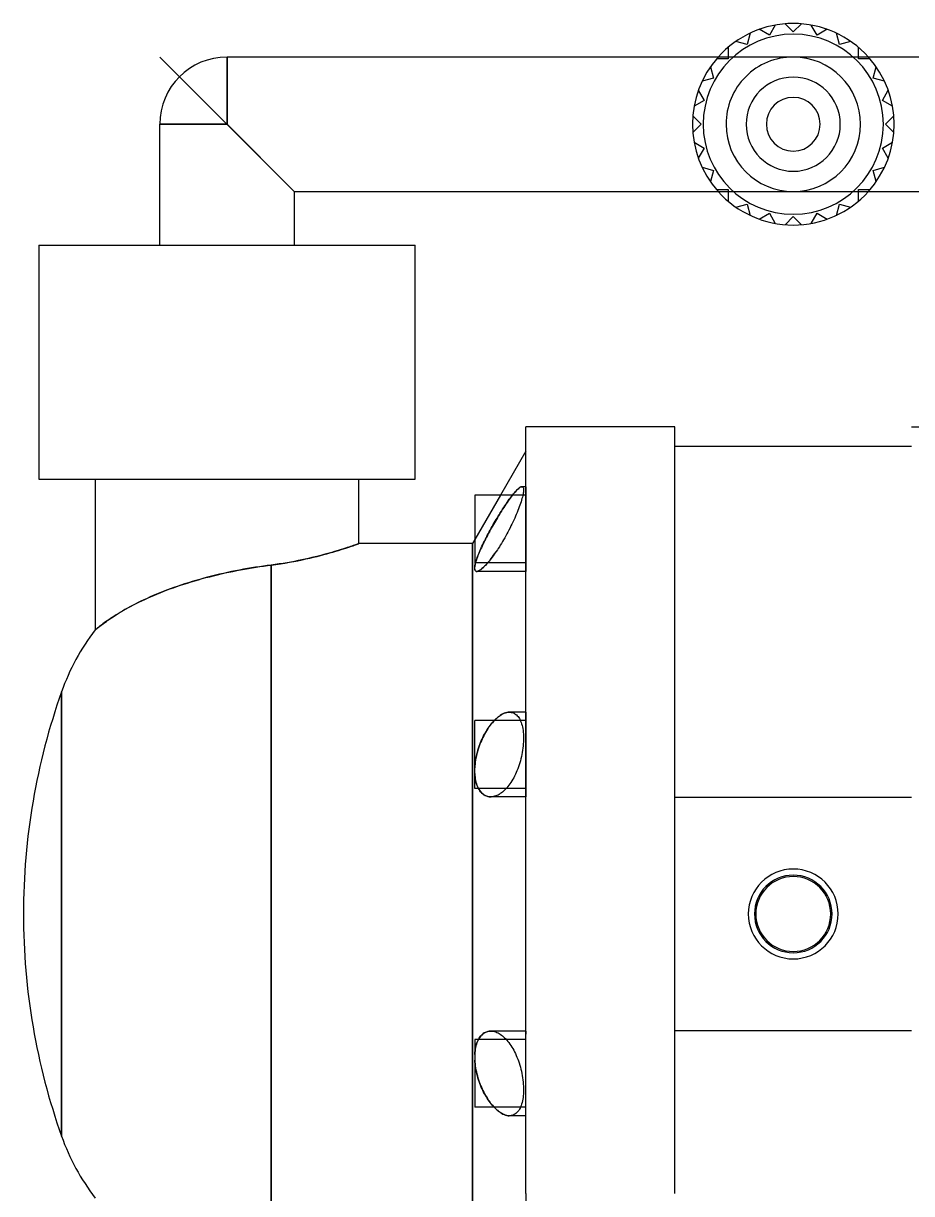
# Model space of a CAD drawing. Header units: millimetres. Extents: x -282 to 82, y 0 to 465.
# Drawn here: x -281.8 to -72.1, y 188.7 to 465.1 of the extents above; entities that cross this region are included whole.
import ezdxf

# ---------------------------------------------------------------- set-up
doc = ezdxf.new("R2010")
doc.units = ezdxf.units.MM
doc.layers.add('MAIN-1', color=7, linetype='Continuous')
doc.layers.add('MAIN-2', color=7, linetype='Continuous')

msp = doc.modelspace()

# ---------------------------------------------------------------- linework, layer by layer
at = {"layer": 'MAIN-1'}
for p, q in [((-233.7, 457.2), (-233.7, 441.32)), ((-100.01, 457.2), (-233.7, 457.2)), ((33.67, 457.2), (-100.01, 457.2)), ((-249.57, 412.75), (-249.57, 441.32)), ((-249.57, 441.32), (-233.7, 441.32)), ((-217.82, 425.45), (-233.7, 441.32)), ((-217.82, 425.45), (-100.01, 425.45)), ((-217.82, 425.45), (-217.82, 412.75)), ((-100.01, 425.45), (17.8, 425.45)), ((-278.15, 412.75), (-278.15, 357.47)), ((-278.15, 412.75), (-189.25, 412.75)), ((-189.25, 357.47), (-189.25, 412.75)), ((-127.95, 369.89), (-163.16, 369.89)), ((-163.16, 188.75), (-163.16, 369.89)), ((-127.95, 188.75), (-127.95, 369.89)), ((-72.07, 369.89), (-36.87, 369.89)), ((-127.95, 365.28), (-72.07, 365.28)), ((-163.16, 364.13), (-169.17, 353.71)), ((-278.15, 357.47), (-189.25, 357.47)), ((-264.81, 357.47), (-264.81, 321.89)), ((-202.58, 342.26), (-202.58, 357.47)), ((-166.32, 353.71), (-166.08, 354.01)), ((-166.08, 354.01), (-165.85, 354.29)), ((-165.85, 354.29), (-165.63, 354.54)), ((-165.63, 354.54), (-165.42, 354.77)), ((-165.42, 354.77), (-165.22, 354.98)), ((-165.22, 354.98), (-165.03, 355.16)), ((-165.03, 355.16), (-164.84, 355.32)), ((-164.84, 355.32), (-164.67, 355.46)), ((-164.67, 355.46), (-164.51, 355.57)), ((-164.51, 355.57), (-164.35, 355.64)), ((-164.35, 355.64), (-164.22, 355.69)), ((-164.22, 355.69), (-164.1, 355.71)), ((-164.1, 355.71), (-164, 355.7)), ((-164, 355.7), (-163.92, 355.65)), ((-163.92, 355.65), (-163.84, 355.59)), ((-163.82, 353.88), (-163.89, 353.58)), ((-163.84, 355.59), (-163.79, 355.49)), ((-163.77, 354.17), (-163.82, 353.88)), ((-163.79, 355.49), (-163.74, 355.38)), ((-163.73, 354.43), (-163.77, 354.17)), ((-163.74, 355.38), (-163.71, 355.24)), ((-163.71, 354.67), (-163.73, 354.43)), ((-163.71, 355.24), (-163.7, 355.07)), ((-163.7, 354.88), (-163.71, 354.67)), ((-163.7, 355.07), (-163.7, 354.88)), ((-175.23, 353.71), (-175.23, 342.65)), ((-163.86, 353.71), (-175.23, 353.71)), ((-164.56, 351.34), (-164.71, 350.92)), ((-164.42, 351.75), (-164.56, 351.34)), ((-164.29, 352.15), (-164.42, 351.75)), ((-164.17, 352.53), (-164.29, 352.15)), ((-164.06, 352.9), (-164.17, 352.53)), ((-163.97, 353.25), (-164.06, 352.9)), ((-163.89, 353.58), (-163.97, 353.25)), ((-165.78, 348.29), (-165.99, 347.83)), ((-165.59, 348.74), (-165.78, 348.29)), ((-165.4, 349.18), (-165.59, 348.74)), ((-165.22, 349.62), (-165.4, 349.18)), ((-165.04, 350.06), (-165.22, 349.62)), ((-164.87, 350.49), (-165.04, 350.06)), ((-164.71, 350.92), (-164.87, 350.49)), ((-166.89, 345.96), (-167.13, 345.48)), ((-166.66, 346.43), (-166.89, 345.96)), ((-166.43, 346.9), (-166.66, 346.43)), ((-166.21, 347.37), (-166.43, 346.9)), ((-165.99, 347.83), (-166.21, 347.37)), ((-175.23, 343.23), (-175.78, 342.26)), ((-168.66, 342.73), (-168.92, 342.3)), ((-168.4, 343.17), (-168.66, 342.73)), ((-168.14, 343.62), (-168.4, 343.17)), ((-167.89, 344.08), (-168.14, 343.62)), ((-167.63, 344.54), (-167.89, 344.08)), ((-167.38, 345.01), (-167.63, 344.54)), ((-167.13, 345.48), (-167.38, 345.01)), ((-210.13, 339.87), (-209.41, 340.08)), ((-209.41, 340.08), (-208.71, 340.28)), ((-208.71, 340.28), (-208.04, 340.48)), ((-208.04, 340.48), (-207.4, 340.67)), ((-207.4, 340.67), (-206.79, 340.86)), ((-206.79, 340.86), (-206.22, 341.04)), ((-206.22, 341.04), (-205.68, 341.21)), ((-205.68, 341.21), (-205.19, 341.37)), ((-205.19, 341.37), (-204.74, 341.52)), ((-204.74, 341.52), (-204.33, 341.66)), ((-204.33, 341.66), (-203.96, 341.78)), ((-203.96, 341.78), (-203.64, 341.89)), ((-203.64, 341.89), (-203.36, 341.99)), ((-203.36, 341.99), (-203.12, 342.07)), ((-203.12, 342.07), (-202.93, 342.14)), ((-202.93, 342.14), (-202.77, 342.2)), ((-202.77, 342.2), (-202.67, 342.23)), ((-202.67, 342.23), (-202.6, 342.26)), ((-202.6, 342.26), (-202.58, 342.26)), ((-175.78, 342.26), (-202.58, 342.26)), ((-175.78, 342.26), (-175.78, 167.32)), ((-175.23, 342.65), (-175.23, 337.71)), ((-170.36, 340.08), (-170.6, 339.74)), ((-170.12, 340.43), (-170.36, 340.08)), ((-169.88, 340.78), (-170.12, 340.43)), ((-169.65, 341.14), (-169.88, 340.78)), ((-169.41, 341.5), (-169.65, 341.14)), ((-169.18, 341.88), (-169.41, 341.5)), ((-168.92, 342.3), (-169.18, 341.88)), ((-224.18, 337.09), (-223.3, 337.2)), ((-223.3, 337.2), (-222.19, 337.35)), ((-223.3, 337.2), (-223.3, 172.38)), ((-222.19, 337.35), (-221.1, 337.51)), ((-221.1, 337.51), (-220.03, 337.68)), ((-220.03, 337.68), (-218.99, 337.86)), ((-218.99, 337.86), (-217.97, 338.04)), ((-217.97, 338.04), (-216.97, 338.24)), ((-216.97, 338.24), (-216, 338.44)), ((-216, 338.44), (-215.06, 338.64)), ((-215.06, 338.64), (-214.16, 338.85)), ((-214.16, 338.85), (-213.29, 339.05)), ((-213.29, 339.05), (-212.45, 339.26)), ((-212.45, 339.26), (-211.65, 339.46)), ((-211.65, 339.46), (-210.88, 339.67)), ((-210.88, 339.67), (-210.13, 339.87)), ((-172.18, 337.71), (-175.23, 337.71)), ((-175.19, 337.05), (-175.16, 337.2)), ((-175.16, 337.2), (-175.13, 337.36)), ((-175.13, 337.36), (-175.09, 337.53)), ((-175.09, 337.53), (-175.04, 337.71)), ((-172.49, 337.37), (-172.71, 337.13)), ((-172.26, 337.62), (-172.49, 337.37)), ((-172.03, 337.88), (-172.26, 337.62)), ((-171.8, 338.16), (-172.03, 337.88)), ((-171.56, 338.46), (-171.8, 338.16)), ((-171.32, 338.76), (-171.56, 338.46)), ((-171.08, 339.08), (-171.32, 338.76)), ((-170.84, 339.41), (-171.08, 339.08)), ((-170.6, 339.74), (-170.84, 339.41)), ((-238.68, 334.23), (-237.78, 334.46)), ((-237.78, 334.46), (-236.88, 334.69)), ((-236.88, 334.69), (-235.98, 334.91)), ((-235.98, 334.91), (-235.07, 335.12)), ((-235.07, 335.12), (-234.15, 335.33)), ((-234.15, 335.33), (-233.24, 335.53)), ((-233.24, 335.53), (-232.32, 335.72)), ((-232.32, 335.72), (-231.41, 335.9)), ((-231.41, 335.9), (-230.49, 336.08)), ((-230.49, 336.08), (-229.58, 336.24)), ((-229.58, 336.24), (-228.67, 336.4)), ((-228.67, 336.4), (-227.76, 336.56)), ((-227.76, 336.56), (-226.85, 336.7)), ((-226.85, 336.7), (-225.96, 336.84)), ((-225.96, 336.84), (-225.06, 336.97)), ((-225.06, 336.97), (-224.18, 337.09)), ((-175.23, 336.77), (-175.21, 336.91)), ((-175.23, 336.22), (-175.23, 336.77)), ((-175.19, 336.06), (-175.23, 336.22)), ((-175.21, 336.91), (-175.19, 337.05)), ((-175.14, 335.94), (-175.19, 336.06)), ((-175.07, 335.84), (-175.14, 335.94)), ((-174.98, 335.76), (-175.07, 335.84)), ((-174.88, 335.72), (-174.98, 335.76)), ((-174.76, 335.71), (-174.88, 335.72)), ((-174.63, 335.72), (-174.76, 335.71)), ((-174.5, 335.75), (-174.63, 335.72)), ((-174.35, 335.81), (-174.5, 335.75)), ((-174.2, 335.89), (-174.35, 335.81)), ((-174.04, 335.98), (-174.2, 335.89)), ((-173.87, 336.09), (-174.04, 335.98)), ((-173.7, 336.22), (-173.87, 336.09)), ((-173.51, 336.37), (-173.7, 336.22)), ((-173.32, 336.53), (-173.51, 336.37)), ((-173.13, 336.71), (-173.32, 336.53)), ((-172.92, 336.91), (-173.13, 336.71)), ((-172.71, 337.13), (-172.92, 336.91)), ((-247.18, 331.55), (-246.37, 331.85)), ((-246.37, 331.85), (-245.55, 332.13)), ((-245.55, 332.13), (-244.73, 332.42)), ((-244.73, 332.42), (-243.89, 332.69)), ((-243.89, 332.69), (-243.04, 332.96)), ((-243.04, 332.96), (-242.18, 333.23)), ((-242.18, 333.23), (-241.32, 333.49)), ((-241.32, 333.49), (-240.45, 333.74)), ((-240.45, 333.74), (-239.57, 333.99)), ((-239.57, 333.99), (-238.68, 334.23)), ((-253.83, 328.76), (-253.15, 329.08)), ((-253.15, 329.08), (-252.46, 329.39)), ((-252.46, 329.39), (-251.75, 329.71)), ((-251.75, 329.71), (-251.02, 330.03)), ((-251.02, 330.03), (-250.28, 330.34)), ((-250.28, 330.34), (-249.52, 330.65)), ((-249.52, 330.65), (-248.76, 330.95)), ((-248.76, 330.95), (-247.97, 331.26)), ((-247.97, 331.26), (-247.18, 331.55)), ((-259.15, 325.89), (-258.63, 326.2)), ((-258.63, 326.2), (-258.1, 326.51)), ((-258.1, 326.51), (-257.54, 326.83)), ((-257.54, 326.83), (-256.97, 327.15)), ((-256.97, 327.15), (-256.37, 327.47)), ((-256.37, 327.47), (-255.76, 327.79)), ((-255.76, 327.79), (-255.14, 328.11)), ((-255.14, 328.11), (-254.49, 328.43)), ((-254.49, 328.43), (-253.83, 328.76)), ((-263.17, 323.18), (-262.87, 323.41)), ((-262.87, 323.41), (-262.55, 323.64)), ((-262.55, 323.64), (-262.2, 323.89)), ((-262.2, 323.89), (-261.83, 324.15)), ((-261.83, 324.15), (-261.44, 324.42)), ((-261.44, 324.42), (-261.02, 324.7)), ((-261.02, 324.7), (-260.58, 324.99)), ((-260.58, 324.99), (-260.13, 325.28)), ((-260.13, 325.28), (-259.65, 325.58)), ((-259.65, 325.58), (-259.15, 325.89)), ((-264.81, 321.89), (-264.8, 321.9)), ((-264.8, 321.9), (-264.76, 321.94)), ((-264.76, 321.94), (-264.69, 321.99)), ((-264.69, 321.99), (-264.59, 322.07)), ((-264.59, 322.07), (-264.46, 322.17)), ((-264.46, 322.17), (-264.31, 322.3)), ((-264.31, 322.3), (-264.14, 322.44)), ((-264.14, 322.44), (-263.93, 322.6)), ((-263.93, 322.6), (-263.7, 322.78)), ((-263.7, 322.78), (-263.45, 322.97)), ((-263.45, 322.97), (-263.17, 323.18)), ((-272.78, 307.28), (-272.78, 202.31)), ((-169.89, 301.15), (-169.66, 301.34)), ((-169.66, 301.34), (-169.42, 301.52)), ((-169.42, 301.52), (-169.18, 301.69)), ((-169.18, 301.69), (-168.87, 301.88)), ((-168.87, 301.88), (-168.56, 302.05)), ((-168.56, 302.05), (-168.25, 302.19)), ((-168.25, 302.19), (-167.94, 302.3)), ((-167.94, 302.3), (-167.64, 302.38)), ((-167.64, 302.38), (-167.34, 302.43)), ((-167.34, 302.43), (-167.05, 302.45)), ((-167.05, 302.45), (-166.81, 302.44)), ((-166.81, 302.44), (-166.58, 302.41)), ((-166.58, 302.41), (-166.35, 302.36)), ((-166.35, 302.36), (-166.14, 302.29)), ((-166.14, 302.29), (-165.93, 302.19)), ((-165.93, 302.19), (-165.73, 302.08)), ((-165.73, 302.08), (-165.53, 301.94)), ((-165.53, 301.94), (-165.35, 301.79)), ((-165.35, 301.79), (-165.17, 301.61)), ((-165.17, 301.61), (-165, 301.4)), ((-165, 301.4), (-164.83, 301.18)), ((-175.23, 285.06), (-175.23, 300.45)), ((-164.43, 300.45), (-175.23, 300.45)), ((-170.62, 300.45), (-170.38, 300.7)), ((-170.38, 300.7), (-170.13, 300.93)), ((-170.13, 300.93), (-169.89, 301.15)), ((-164.83, 301.18), (-164.68, 300.93)), ((-164.68, 300.93), (-164.53, 300.65)), ((-164.53, 300.65), (-164.39, 300.36)), ((-164.39, 300.36), (-164.26, 300.04)), ((-164.26, 300.04), (-164.15, 299.7)), ((-164.15, 299.7), (-164.05, 299.34)), ((-164.05, 299.34), (-163.96, 298.96)), ((-163.96, 298.96), (-163.88, 298.57)), ((-163.88, 298.57), (-163.82, 298.16)), ((-163.82, 298.16), (-163.77, 297.73)), ((-163.77, 297.73), (-163.73, 297.3)), ((-163.73, 297.3), (-163.71, 296.85)), ((-163.7, 295.94), (-163.72, 295.47)), ((-163.71, 296.85), (-163.7, 296.4)), ((-163.7, 296.4), (-163.7, 295.94)), ((-164, 292.97), (-164.09, 292.46)), ((-163.92, 293.48), (-164, 292.97)), ((-163.85, 293.99), (-163.92, 293.48)), ((-163.79, 294.49), (-163.85, 293.99)), ((-163.75, 294.98), (-163.79, 294.49)), ((-163.72, 295.47), (-163.75, 294.98)), ((-164.6, 290.47), (-164.75, 289.98)), ((-164.45, 290.96), (-164.6, 290.47)), ((-164.32, 291.45), (-164.45, 290.96)), ((-164.2, 291.96), (-164.32, 291.45)), ((-164.09, 292.46), (-164.2, 291.96)), ((-165.62, 287.78), (-165.82, 287.38)), ((-165.43, 288.19), (-165.62, 287.78)), ((-165.25, 288.62), (-165.43, 288.19)), ((-165.08, 289.06), (-165.25, 288.62)), ((-164.91, 289.51), (-165.08, 289.06)), ((-164.75, 289.98), (-164.91, 289.51)), ((-175.23, 284.45), (-175.23, 285.06)), ((-167.4, 284.88), (-167.65, 284.58)), ((-167.16, 285.19), (-167.4, 284.88)), ((-166.92, 285.52), (-167.16, 285.19)), ((-166.69, 285.87), (-166.92, 285.52)), ((-166.46, 286.22), (-166.69, 285.87)), ((-166.24, 286.6), (-166.46, 286.22)), ((-166.02, 286.98), (-166.24, 286.6)), ((-165.82, 287.38), (-166.02, 286.98)), ((-167.77, 284.45), (-175.23, 284.45)), ((-174.19, 284.17), (-174.35, 284.45)), ((-174.02, 283.91), (-174.19, 284.17)), ((-173.84, 283.67), (-174.02, 283.91)), ((-173.65, 283.46), (-173.84, 283.67)), ((-173.46, 283.27), (-173.65, 283.46)), ((-173.26, 283.1), (-173.46, 283.27)), ((-173.04, 282.94), (-173.26, 283.1)), ((-172.82, 282.81), (-173.04, 282.94)), ((-172.59, 282.7), (-172.82, 282.81)), ((-172.35, 282.6), (-172.59, 282.7)), ((-172.11, 282.53), (-172.35, 282.6)), ((-171.87, 282.48), (-172.11, 282.53)), ((-171.62, 282.46), (-171.87, 282.48)), ((-171.36, 282.45), (-171.62, 282.46)), ((-171.09, 282.47), (-171.36, 282.45)), ((-170.81, 282.51), (-171.09, 282.47)), ((-170.53, 282.58), (-170.81, 282.51)), ((-170.26, 282.66), (-170.53, 282.58)), ((-169.99, 282.77), (-170.26, 282.66)), ((-169.72, 282.89), (-169.99, 282.77)), ((-169.45, 283.04), (-169.72, 282.89)), ((-169.18, 283.21), (-169.45, 283.04)), ((-168.92, 283.39), (-169.18, 283.21)), ((-168.67, 283.59), (-168.92, 283.39)), ((-168.41, 283.81), (-168.67, 283.59)), ((-168.16, 284.05), (-168.41, 283.81)), ((-167.9, 284.31), (-168.16, 284.05)), ((-167.65, 284.58), (-167.9, 284.31)), ((-127.95, 282.42), (-72.07, 282.42)), ((-173.26, 226.49), (-173.04, 226.64)), ((-173.04, 226.64), (-172.82, 226.78)), ((-172.82, 226.78), (-172.59, 226.89)), ((-172.59, 226.89), (-172.35, 226.98)), ((-172.35, 226.98), (-172.11, 227.05)), ((-172.11, 227.05), (-171.87, 227.1)), ((-171.87, 227.1), (-171.62, 227.13)), ((-171.62, 227.13), (-171.36, 227.14)), ((-171.36, 227.14), (-171.09, 227.12)), ((-171.09, 227.12), (-170.81, 227.08)), ((-170.81, 227.08), (-170.53, 227.01)), ((-170.53, 227.01), (-170.26, 226.93)), ((-170.26, 226.93), (-169.99, 226.82)), ((-169.99, 226.82), (-169.72, 226.69)), ((-169.72, 226.69), (-169.45, 226.55)), ((-72.07, 227.17), (-127.95, 227.17)), ((-175.23, 225.14), (-175.23, 224.53)), ((-167.77, 225.14), (-175.23, 225.14)), ((-175.23, 224.53), (-175.23, 209.13)), ((-174.35, 225.14), (-174.19, 225.42)), ((-174.19, 225.42), (-174.02, 225.68)), ((-174.02, 225.68), (-173.84, 225.92)), ((-173.84, 225.92), (-173.65, 226.13)), ((-173.65, 226.13), (-173.46, 226.32)), ((-173.46, 226.32), (-173.26, 226.49)), ((-169.45, 226.55), (-169.18, 226.37)), ((-169.18, 226.37), (-168.92, 226.19)), ((-168.92, 226.19), (-168.67, 225.99)), ((-168.67, 225.99), (-168.41, 225.78)), ((-168.41, 225.78), (-168.16, 225.54)), ((-168.16, 225.54), (-167.9, 225.28)), ((-167.9, 225.28), (-167.65, 225)), ((-167.65, 225), (-167.4, 224.71)), ((-167.4, 224.71), (-167.16, 224.4)), ((-167.16, 224.4), (-166.92, 224.07)), ((-166.92, 224.07), (-166.69, 223.72)), ((-166.69, 223.72), (-166.46, 223.36)), ((-166.46, 223.36), (-166.24, 222.99)), ((-166.24, 222.99), (-166.02, 222.61)), ((-166.02, 222.61), (-165.82, 222.21)), ((-165.82, 222.21), (-165.62, 221.81)), ((-165.62, 221.81), (-165.43, 221.4)), ((-165.43, 221.4), (-165.25, 220.97)), ((-165.25, 220.97), (-165.08, 220.53)), ((-165.08, 220.53), (-164.91, 220.07)), ((-164.91, 220.07), (-164.75, 219.6)), ((-164.75, 219.6), (-164.6, 219.12)), ((-164.6, 219.12), (-164.45, 218.63)), ((-164.45, 218.63), (-164.32, 218.13)), ((-164.32, 218.13), (-164.2, 217.63)), ((-164.2, 217.63), (-164.09, 217.12)), ((-164.09, 217.12), (-164, 216.61)), ((-164, 216.61), (-163.92, 216.11)), ((-163.92, 216.11), (-163.85, 215.6)), ((-163.85, 215.6), (-163.79, 215.1)), ((-163.79, 215.1), (-163.75, 214.61)), ((-163.75, 214.61), (-163.72, 214.12)), ((-163.72, 214.12), (-163.7, 213.65)), ((-163.7, 213.19), (-163.71, 212.74)), ((-163.7, 213.65), (-163.7, 213.19)), ((-164.05, 210.24), (-164.15, 209.88)), ((-163.96, 210.62), (-164.05, 210.24)), ((-163.88, 211.02), (-163.96, 210.62)), ((-163.82, 211.43), (-163.88, 211.02)), ((-163.77, 211.85), (-163.82, 211.43)), ((-163.73, 212.29), (-163.77, 211.85)), ((-163.71, 212.74), (-163.73, 212.29)), ((-164.43, 209.13), (-175.23, 209.13)), ((-170.38, 208.89), (-170.62, 209.13)), ((-170.13, 208.65), (-170.38, 208.89)), ((-169.89, 208.44), (-170.13, 208.65)), ((-169.66, 208.25), (-169.89, 208.44)), ((-169.42, 208.06), (-169.66, 208.25)), ((-169.18, 207.9), (-169.42, 208.06)), ((-168.87, 207.71), (-169.18, 207.9)), ((-168.56, 207.54), (-168.87, 207.71)), ((-168.25, 207.4), (-168.56, 207.54)), ((-167.94, 207.29), (-168.25, 207.4)), ((-166.14, 207.3), (-166.35, 207.23)), ((-165.93, 207.4), (-166.14, 207.3)), ((-165.73, 207.51), (-165.93, 207.4)), ((-165.53, 207.64), (-165.73, 207.51)), ((-165.35, 207.8), (-165.53, 207.64)), ((-165.17, 207.98), (-165.35, 207.8)), ((-165, 208.18), (-165.17, 207.98)), ((-164.83, 208.41), (-165, 208.18)), ((-164.68, 208.66), (-164.83, 208.41)), ((-164.53, 208.93), (-164.68, 208.66)), ((-164.39, 209.23), (-164.53, 208.93)), ((-164.26, 209.55), (-164.39, 209.23)), ((-164.15, 209.88), (-164.26, 209.55)), ((-167.64, 207.2), (-167.94, 207.29)), ((-167.34, 207.15), (-167.64, 207.2)), ((-167.05, 207.14), (-167.34, 207.15)), ((-166.81, 207.14), (-167.05, 207.14)), ((-166.58, 207.18), (-166.81, 207.14)), ((-166.35, 207.23), (-166.58, 207.18)), ((-163.16, 188.75), (-163.16, 19.05))]:
    msp.add_line(p, q, dxfattribs=at)
for centre, radius, start, end in [((-100.01, 441.32), 23.81, 90, 138.1897), ((-100.01, 441.32), 23.81, 41.8103, 90), ((-233.7, 441.32), 15.88, 90, 180), ((-100.01, 441.32), 23.81, 221.8103, 270), ((-100.01, 441.32), 23.81, 270, 318.1897), ((-223.3, 289.78), 52.48, 142.2819, 160.5288), ((-124.33, 254.79), 157.45, 160.5288, 180), ((-100.01, 254.79), 10.61, 90, 180), ((-100.01, 254.79), 10.61, 270, 90), ((-100.01, 254.79), 9.16, 90, 270), ((-100.01, 254.79), 8.85, 90, 270), ((-100.01, 254.79), 9.16, 270, 90), ((-100.01, 254.79), 8.85, 270, 90), ((-124.33, 254.79), 157.45, 180, 199.4712), ((-100.01, 254.79), 10.61, 180, 270), ((-223.3, 219.81), 52.48, 199.4712, 217.7181)]:
    msp.add_arc(centre, radius, start, end, dxfattribs=at)
at = {"layer": 'MAIN-2'}
for p, q in [((-104.27, 464.75), (-105.65, 462.36)), ((-104.27, 464.75), (-104.27, 464.75)), ((-101.96, 465.06), (-101.96, 465.06)), ((-100.01, 463.11), (-101.96, 465.06)), ((-98.06, 465.06), (-100.01, 463.11)), ((-98.06, 465.06), (-98.06, 465.06)), ((-95.76, 464.75), (-95.76, 464.75)), ((-94.38, 462.36), (-95.76, 464.75)), ((-110.19, 462.85), (-110.9, 460.19)), ((-110.19, 462.85), (-110.19, 462.85)), ((-108.04, 463.74), (-108.04, 463.74)), ((-105.65, 462.36), (-108.04, 463.74)), ((-105.65, 462.36), (-105.65, 462.36)), ((-100.01, 463.11), (-100.01, 463.11)), ((-91.98, 463.74), (-94.38, 462.36)), ((-94.38, 462.36), (-94.38, 462.36)), ((-91.98, 463.74), (-91.98, 463.74)), ((-89.84, 462.85), (-89.84, 462.85)), ((-89.12, 460.19), (-89.84, 462.85)), ((-115.41, 459.49), (-115.41, 459.49)), ((-115.41, 459.49), (-115.41, 456.73)), ((-113.57, 460.9), (-113.57, 460.9)), ((-110.9, 460.19), (-113.57, 460.9)), ((-110.9, 460.19), (-110.9, 460.19)), ((-86.46, 460.9), (-89.12, 460.19)), ((-89.12, 460.19), (-89.12, 460.19)), ((-86.46, 460.9), (-86.46, 460.9)), ((-84.61, 459.49), (-84.61, 459.49)), ((-84.61, 456.73), (-84.61, 459.49)), ((-217.82, 425.45), (-249.57, 457.2)), ((-233.7, 441.32), (-233.7, 457.2)), ((-118.17, 456.73), (-118.17, 456.73)), ((-115.41, 456.73), (-118.17, 456.73)), ((-115.41, 456.73), (-115.41, 456.73)), ((-84.61, 456.73), (-84.61, 456.73)), ((-81.85, 456.73), (-84.61, 456.73)), ((-81.85, 456.73), (-81.85, 456.73)), ((-119.59, 454.88), (-119.59, 454.88)), ((-119.59, 454.88), (-118.87, 452.22)), ((-81.15, 452.22), (-80.44, 454.88)), ((-80.44, 454.88), (-80.44, 454.88)), ((-118.87, 452.22), (-121.54, 451.5)), ((-121.54, 451.5), (-121.54, 451.5)), ((-118.87, 452.22), (-118.87, 452.22)), ((-81.15, 452.22), (-81.15, 452.22)), ((-78.48, 451.5), (-81.15, 452.22)), ((-78.48, 451.5), (-78.48, 451.5)), ((-122.43, 449.35), (-122.43, 449.35)), ((-122.43, 449.35), (-121.05, 446.96)), ((-78.97, 446.96), (-77.59, 449.35)), ((-77.59, 449.35), (-77.59, 449.35)), ((-121.05, 446.96), (-123.44, 445.58)), ((-123.44, 445.58), (-123.44, 445.58)), ((-121.05, 446.96), (-121.05, 446.96)), ((-78.97, 446.96), (-78.97, 446.96)), ((-76.58, 445.58), (-78.97, 446.96)), ((-76.58, 445.58), (-76.58, 445.58)), ((-123.74, 443.28), (-123.74, 443.28)), ((-123.74, 443.28), (-121.79, 441.32)), ((-78.23, 441.32), (-76.28, 443.28)), ((-76.28, 443.28), (-76.28, 443.28)), ((-233.7, 441.32), (-249.57, 441.32)), ((-121.79, 441.32), (-123.74, 439.37)), ((-121.79, 441.32), (-121.79, 441.32)), ((-78.23, 441.32), (-78.23, 441.32)), ((-76.28, 439.37), (-78.23, 441.32)), ((-123.74, 439.37), (-123.74, 439.37)), ((-123.44, 437.07), (-123.44, 437.07)), ((-123.44, 437.07), (-121.05, 435.69)), ((-78.97, 435.69), (-76.58, 437.07)), ((-76.58, 437.07), (-76.58, 437.07)), ((-76.28, 439.37), (-76.28, 439.37)), ((-121.05, 435.69), (-122.43, 433.3)), ((-121.05, 435.69), (-121.05, 435.69)), ((-78.97, 435.69), (-78.97, 435.69)), ((-77.59, 433.3), (-78.97, 435.69)), ((-122.43, 433.3), (-122.43, 433.3)), ((-77.59, 433.3), (-77.59, 433.3)), ((-121.54, 431.15), (-121.54, 431.15)), ((-121.54, 431.15), (-118.87, 430.43)), ((-118.87, 430.43), (-119.59, 427.77)), ((-118.87, 430.43), (-118.87, 430.43)), ((-81.15, 430.43), (-78.48, 431.15)), ((-81.15, 430.43), (-81.15, 430.43)), ((-80.44, 427.77), (-81.15, 430.43)), ((-78.48, 431.15), (-78.48, 431.15)), ((-119.59, 427.77), (-119.59, 427.77)), ((-118.17, 425.92), (-118.17, 425.92)), ((-118.17, 425.92), (-115.41, 425.92)), ((-115.41, 425.92), (-115.41, 423.16)), ((-115.41, 425.92), (-115.41, 425.92)), ((-84.61, 425.92), (-81.85, 425.92)), ((-84.61, 425.92), (-84.61, 425.92)), ((-84.61, 423.16), (-84.61, 425.92)), ((-81.85, 425.92), (-81.85, 425.92)), ((-80.44, 427.77), (-80.44, 427.77)), ((-115.41, 423.16), (-115.41, 423.16)), ((-84.61, 423.16), (-84.61, 423.16)), ((-113.57, 421.75), (-110.9, 422.46)), ((-113.57, 421.75), (-113.57, 421.75)), ((-110.9, 422.46), (-110.9, 422.46)), ((-110.9, 422.46), (-110.19, 419.8)), ((-108.04, 418.91), (-105.65, 420.29)), ((-105.65, 420.29), (-104.27, 417.9)), ((-105.65, 420.29), (-105.65, 420.29)), ((-95.76, 417.9), (-94.38, 420.29)), ((-94.38, 420.29), (-91.98, 418.91)), ((-94.38, 420.29), (-94.38, 420.29)), ((-89.84, 419.8), (-89.12, 422.46)), ((-89.12, 422.46), (-89.12, 422.46)), ((-89.12, 422.46), (-86.46, 421.75)), ((-86.46, 421.75), (-86.46, 421.75)), ((-110.19, 419.8), (-110.19, 419.8)), ((-108.04, 418.91), (-108.04, 418.91)), ((-104.27, 417.9), (-104.27, 417.9)), ((-101.96, 417.59), (-100.01, 419.54)), ((-101.96, 417.59), (-101.96, 417.59)), ((-100.01, 419.54), (-100.01, 419.54)), ((-100.01, 419.54), (-98.06, 417.59)), ((-98.06, 417.59), (-98.06, 417.59)), ((-95.76, 417.9), (-95.76, 417.9)), ((-91.98, 418.91), (-91.98, 418.91)), ((-89.84, 419.8), (-89.84, 419.8)), ((-166.13, 353.94), (-166.36, 353.66)), ((-165.92, 354.21), (-166.13, 353.94)), ((-165.71, 354.45), (-165.92, 354.21)), ((-165.51, 354.68), (-165.71, 354.45)), ((-165.32, 354.88), (-165.51, 354.68)), ((-165.13, 355.06), (-165.32, 354.88)), ((-164.96, 355.23), (-165.13, 355.06)), ((-164.79, 355.37), (-164.96, 355.23)), ((-164.63, 355.49), (-164.79, 355.37)), ((-164.48, 355.58), (-164.63, 355.49)), ((-164.34, 355.65), (-164.48, 355.58)), ((-164.21, 355.7), (-164.34, 355.65)), ((-164.1, 355.71), (-164.21, 355.7)), ((-163.16, 355.71), (-164.1, 355.71)), ((-163.16, 355.71), (-164.1, 355.71)), ((-163.16, 355.71), (-163.16, 341.88)), ((-169.17, 353.71), (-175.23, 343.23)), ((-168.11, 351.19), (-168.38, 350.79)), ((-168.37, 350.81), (-168.1, 351.22)), ((-167.85, 351.59), (-168.11, 351.19)), ((-168.1, 351.22), (-167.83, 351.62)), ((-167.59, 351.97), (-167.85, 351.59)), ((-167.83, 351.62), (-167.57, 352.01)), ((-167.33, 352.34), (-167.59, 351.97)), ((-167.57, 352.01), (-167.31, 352.38)), ((-167.08, 352.69), (-167.33, 352.34)), ((-167.31, 352.38), (-167.05, 352.74)), ((-166.83, 353.03), (-167.08, 352.69)), ((-167.05, 352.74), (-166.8, 353.08)), ((-166.59, 353.35), (-166.83, 353.03)), ((-166.8, 353.08), (-166.56, 353.4)), ((-166.36, 353.66), (-166.59, 353.35)), ((-166.56, 353.4), (-166.32, 353.71)), ((-163.16, 353.71), (-163.86, 353.71)), ((-170.12, 347.98), (-169.88, 348.38)), ((-169.88, 348.39), (-170.11, 348)), ((-169.65, 348.77), (-169.88, 348.39)), ((-169.88, 348.38), (-169.65, 348.77)), ((-169.41, 349.15), (-169.65, 348.77)), ((-169.65, 348.77), (-169.41, 349.15)), ((-169.18, 349.54), (-169.41, 349.15)), ((-169.41, 349.15), (-169.18, 349.54)), ((-168.91, 349.96), (-169.18, 349.54)), ((-169.18, 349.54), (-168.91, 349.96)), ((-168.91, 349.96), (-168.64, 350.39)), ((-168.65, 350.38), (-168.91, 349.96)), ((-168.38, 350.79), (-168.65, 350.38)), ((-168.64, 350.39), (-168.37, 350.81)), ((-171.54, 345.49), (-171.77, 345.06)), ((-171.56, 345.45), (-171.32, 345.89)), ((-171.3, 345.92), (-171.54, 345.49)), ((-171.32, 345.89), (-171.08, 346.32)), ((-171.06, 346.35), (-171.3, 345.92)), ((-171.08, 346.32), (-170.84, 346.75)), ((-170.82, 346.77), (-171.06, 346.35)), ((-170.84, 346.75), (-170.6, 347.17)), ((-170.58, 347.19), (-170.82, 346.77)), ((-170.6, 347.17), (-170.36, 347.58)), ((-170.35, 347.6), (-170.58, 347.19)), ((-170.36, 347.58), (-170.12, 347.98)), ((-170.11, 348), (-170.35, 347.6)), ((-173.12, 342.45), (-172.92, 342.86)), ((-172.89, 342.92), (-173.09, 342.51)), ((-172.92, 342.86), (-172.7, 343.29)), ((-172.68, 343.34), (-172.89, 342.92)), ((-172.7, 343.29), (-172.48, 343.72)), ((-172.46, 343.77), (-172.68, 343.34)), ((-172.48, 343.72), (-172.26, 344.15)), ((-172.23, 344.2), (-172.46, 343.77)), ((-172.26, 344.15), (-172.03, 344.58)), ((-172.01, 344.63), (-172.23, 344.2)), ((-172.03, 344.58), (-171.8, 345.02)), ((-171.77, 345.06), (-172.01, 344.63)), ((-171.8, 345.02), (-171.56, 345.45)), ((-209.58, 340.03), (-210.21, 339.85)), ((-208.96, 340.2), (-209.58, 340.03)), ((-208.36, 340.38), (-208.96, 340.2)), ((-207.8, 340.55), (-208.36, 340.38)), ((-207.25, 340.72), (-207.8, 340.55)), ((-206.73, 340.88), (-207.25, 340.72)), ((-206.23, 341.03), (-206.73, 340.88)), ((-205.76, 341.18), (-206.23, 341.03)), ((-205.33, 341.33), (-205.76, 341.18)), ((-204.92, 341.46), (-205.33, 341.33)), ((-204.55, 341.58), (-204.92, 341.46)), ((-204.21, 341.7), (-204.55, 341.58)), ((-203.9, 341.8), (-204.21, 341.7)), ((-203.62, 341.9), (-203.9, 341.8)), ((-203.38, 341.98), (-203.62, 341.9)), ((-203.17, 342.06), (-203.38, 341.98)), ((-202.99, 342.12), (-203.17, 342.06)), ((-202.84, 342.17), (-202.99, 342.12)), ((-202.73, 342.21), (-202.84, 342.17)), ((-202.65, 342.24), (-202.73, 342.21)), ((-202.6, 342.26), (-202.65, 342.24)), ((-202.58, 342.26), (-202.6, 342.26)), ((-175.78, 167.32), (-175.78, 342.26)), ((-174.35, 339.72), (-174.19, 340.1)), ((-174.16, 340.17), (-174.32, 339.8)), ((-174.19, 340.1), (-174.03, 340.48)), ((-174, 340.55), (-174.16, 340.17)), ((-174.03, 340.48), (-173.86, 340.86)), ((-173.83, 340.93), (-174, 340.55)), ((-173.86, 340.86), (-173.69, 341.24)), ((-173.66, 341.31), (-173.83, 340.93)), ((-173.69, 341.24), (-173.51, 341.64)), ((-173.48, 341.7), (-173.66, 341.31)), ((-173.51, 341.64), (-173.32, 342.04)), ((-173.29, 342.1), (-173.48, 341.7)), ((-173.32, 342.04), (-173.12, 342.45)), ((-173.09, 342.51), (-173.29, 342.1)), ((-170.46, 339.94), (-170.17, 340.36)), ((-163.16, 341.88), (-163.16, 335.71)), ((-223.3, 337.2), (-224.21, 337.08)), ((-222.33, 337.33), (-223.3, 337.2)), ((-223.3, 172.38), (-223.3, 337.2)), ((-221.39, 337.47), (-222.33, 337.33)), ((-220.45, 337.61), (-221.39, 337.47)), ((-219.54, 337.76), (-220.45, 337.61)), ((-218.64, 337.92), (-219.54, 337.76)), ((-217.75, 338.08), (-218.64, 337.92)), ((-216.89, 338.25), (-217.75, 338.08)), ((-216.05, 338.43), (-216.89, 338.25)), ((-215.24, 338.6), (-216.05, 338.43)), ((-214.44, 338.78), (-215.24, 338.6)), ((-213.67, 338.96), (-214.44, 338.78)), ((-212.93, 339.14), (-213.67, 338.96)), ((-212.21, 339.32), (-212.93, 339.14)), ((-211.53, 339.5), (-212.21, 339.32)), ((-210.86, 339.67), (-211.53, 339.5)), ((-210.21, 339.85), (-210.86, 339.67)), ((-175.15, 337.23), (-175.2, 336.99)), ((-175.1, 337.5), (-175.15, 337.23)), ((-175.02, 337.78), (-175.1, 337.5)), ((-175.04, 337.71), (-174.96, 338.01)), ((-174.94, 338.08), (-175.02, 337.78)), ((-174.96, 338.01), (-174.86, 338.32)), ((-174.84, 338.4), (-174.94, 338.08)), ((-174.86, 338.32), (-174.75, 338.65)), ((-174.72, 338.73), (-174.84, 338.4)), ((-174.75, 338.65), (-174.63, 339)), ((-174.6, 339.08), (-174.72, 338.73)), ((-174.63, 339), (-174.49, 339.36)), ((-174.46, 339.43), (-174.6, 339.08)), ((-174.49, 339.36), (-174.35, 339.72)), ((-174.32, 339.8), (-174.46, 339.43)), ((-172.18, 337.71), (-171.9, 338.04)), ((-163.16, 337.71), (-172.18, 337.71)), ((-171.9, 338.04), (-171.61, 338.39)), ((-171.61, 338.39), (-171.33, 338.76)), ((-171.33, 338.76), (-171.04, 339.14)), ((-171.04, 339.14), (-170.75, 339.53)), ((-170.75, 339.53), (-170.46, 339.94)), ((-237.36, 334.57), (-238.29, 334.33)), ((-236.42, 334.8), (-237.36, 334.57)), ((-235.48, 335.03), (-236.42, 334.8)), ((-234.54, 335.24), (-235.48, 335.03)), ((-233.59, 335.45), (-234.54, 335.24)), ((-232.64, 335.65), (-233.59, 335.45)), ((-231.69, 335.84), (-232.64, 335.65)), ((-230.74, 336.03), (-231.69, 335.84)), ((-229.8, 336.2), (-230.74, 336.03)), ((-228.86, 336.37), (-229.8, 336.2)), ((-227.92, 336.53), (-228.86, 336.37)), ((-226.98, 336.68), (-227.92, 336.53)), ((-226.05, 336.82), (-226.98, 336.68)), ((-225.13, 336.96), (-226.05, 336.82)), ((-224.21, 337.08), (-225.13, 336.96)), ((-175.2, 336.99), (-175.23, 336.77)), ((-175.23, 336.22), (-175.19, 336.06)), ((-175.19, 336.06), (-175.14, 335.94)), ((-175.14, 335.94), (-175.07, 335.84)), ((-175.07, 335.84), (-174.98, 335.76)), ((-174.98, 335.76), (-174.88, 335.72)), ((-174.88, 335.72), (-174.76, 335.71)), ((-174.76, 335.71), (-174.61, 335.72)), ((-163.16, 335.71), (-174.76, 335.71)), ((-163.16, 335.71), (-174.76, 335.71)), ((-174.61, 335.72), (-174.46, 335.77)), ((-174.46, 335.77), (-174.29, 335.84)), ((-174.29, 335.84), (-174.12, 335.93)), ((-174.12, 335.93), (-173.93, 336.05)), ((-173.93, 336.05), (-173.73, 336.19)), ((-173.73, 336.19), (-173.53, 336.35)), ((-173.53, 336.35), (-173.32, 336.54)), ((-173.32, 336.54), (-173.09, 336.74)), ((-246.3, 331.87), (-247.14, 331.57)), ((-245.45, 332.17), (-246.3, 331.87)), ((-244.59, 332.46), (-245.45, 332.17)), ((-243.71, 332.75), (-244.59, 332.46)), ((-242.83, 333.03), (-243.71, 332.75)), ((-241.94, 333.3), (-242.83, 333.03)), ((-241.04, 333.57), (-241.94, 333.3)), ((-240.13, 333.83), (-241.04, 333.57)), ((-239.21, 334.08), (-240.13, 333.83)), ((-238.29, 334.33), (-239.21, 334.08)), ((-253.32, 329), (-254.02, 328.67)), ((-252.6, 329.33), (-253.32, 329)), ((-251.87, 329.66), (-252.6, 329.33)), ((-251.12, 329.98), (-251.87, 329.66)), ((-250.35, 330.31), (-251.12, 329.98)), ((-249.57, 330.63), (-250.35, 330.31)), ((-248.77, 330.95), (-249.57, 330.63)), ((-247.96, 331.26), (-248.77, 330.95)), ((-247.14, 331.57), (-247.96, 331.26)), ((-258.38, 326.35), (-258.91, 326.03)), ((-257.82, 326.67), (-258.38, 326.35)), ((-257.24, 327), (-257.82, 326.67)), ((-256.63, 327.33), (-257.24, 327)), ((-256.01, 327.66), (-256.63, 327.33)), ((-255.36, 328), (-256.01, 327.66)), ((-254.7, 328.33), (-255.36, 328)), ((-254.02, 328.67), (-254.7, 328.33)), ((-262.69, 323.54), (-263, 323.31)), ((-262.36, 323.77), (-262.69, 323.54)), ((-262.01, 324.02), (-262.36, 323.77)), ((-261.64, 324.28), (-262.01, 324.02)), ((-261.24, 324.55), (-261.64, 324.28)), ((-260.82, 324.83), (-261.24, 324.55)), ((-260.38, 325.12), (-260.82, 324.83)), ((-259.91, 325.42), (-260.38, 325.12)), ((-259.42, 325.72), (-259.91, 325.42)), ((-258.91, 326.03), (-259.42, 325.72)), ((-264.8, 321.9), (-264.81, 321.89)), ((-264.76, 321.93), (-264.8, 321.9)), ((-264.69, 321.99), (-264.76, 321.93)), ((-264.6, 322.06), (-264.69, 321.99)), ((-264.49, 322.16), (-264.6, 322.06)), ((-264.35, 322.27), (-264.49, 322.16)), ((-264.18, 322.4), (-264.35, 322.27)), ((-263.99, 322.55), (-264.18, 322.4)), ((-263.78, 322.72), (-263.99, 322.55)), ((-263.54, 322.9), (-263.78, 322.72)), ((-263.28, 323.1), (-263.54, 322.9)), ((-263, 323.31), (-263.28, 323.1)), ((-272.78, 202.31), (-272.78, 307.28)), ((-169.65, 301.35), (-169.88, 301.16)), ((-169.41, 301.53), (-169.65, 301.35)), ((-169.18, 301.69), (-169.41, 301.53)), ((-168.87, 301.88), (-169.18, 301.69)), ((-168.56, 302.05), (-168.87, 301.88)), ((-168.25, 302.19), (-168.56, 302.05)), ((-167.94, 302.3), (-168.25, 302.19)), ((-167.64, 302.38), (-167.94, 302.3)), ((-167.34, 302.43), (-167.64, 302.38)), ((-167.05, 302.45), (-167.34, 302.43)), ((-163.16, 302.45), (-167.02, 302.45)), ((-163.16, 302.45), (-167.02, 302.45)), ((-163.16, 302.45), (-163.16, 283.21)), ((-172.26, 298.33), (-172.03, 298.68)), ((-172.01, 298.72), (-172.23, 298.37)), ((-172.03, 298.68), (-171.8, 299.01)), ((-171.77, 299.05), (-172.01, 298.72)), ((-171.8, 299.01), (-171.57, 299.33)), ((-171.54, 299.37), (-171.77, 299.05)), ((-171.57, 299.33), (-171.33, 299.63)), ((-171.3, 299.67), (-171.54, 299.37)), ((-171.33, 299.63), (-171.1, 299.92)), ((-171.06, 299.96), (-171.3, 299.67)), ((-171.1, 299.92), (-170.86, 300.19)), ((-170.82, 300.23), (-171.06, 299.96)), ((-170.86, 300.19), (-170.62, 300.45)), ((-170.58, 300.49), (-170.82, 300.23)), ((-170.35, 300.73), (-170.58, 300.49)), ((-170.11, 300.95), (-170.35, 300.73)), ((-169.88, 301.16), (-170.11, 300.95)), ((-163.16, 300.45), (-164.43, 300.45)), ((-173.67, 295.66), (-173.5, 296.06)), ((-173.48, 296.1), (-173.66, 295.69)), ((-173.5, 296.06), (-173.31, 296.46)), ((-173.29, 296.49), (-173.48, 296.1)), ((-173.31, 296.46), (-173.11, 296.85)), ((-173.09, 296.89), (-173.29, 296.49)), ((-173.11, 296.85), (-172.91, 297.23)), ((-172.89, 297.27), (-173.09, 296.89)), ((-172.91, 297.23), (-172.7, 297.61)), ((-172.68, 297.65), (-172.89, 297.27)), ((-172.7, 297.61), (-172.48, 297.98)), ((-172.46, 298.02), (-172.68, 297.65)), ((-172.48, 297.98), (-172.26, 298.33)), ((-172.23, 298.37), (-172.46, 298.02)), ((-174.73, 292.56), (-174.6, 293.03)), ((-174.6, 293.05), (-174.72, 292.58)), ((-174.46, 293.52), (-174.6, 293.05)), ((-174.6, 293.03), (-174.47, 293.5)), ((-174.47, 293.5), (-174.33, 293.95)), ((-174.32, 293.98), (-174.46, 293.52)), ((-174.33, 293.95), (-174.17, 294.4)), ((-174.16, 294.43), (-174.32, 293.98)), ((-174.17, 294.4), (-174.01, 294.83)), ((-174, 294.86), (-174.16, 294.43)), ((-174.01, 294.83), (-173.85, 295.26)), ((-173.83, 295.28), (-174, 294.86)), ((-173.85, 295.26), (-173.67, 295.66)), ((-173.66, 295.69), (-173.83, 295.28)), ((-175.15, 290.21), (-175.2, 289.75)), ((-175.2, 289.75), (-175.15, 290.21)), ((-175.1, 290.68), (-175.15, 290.21)), ((-175.15, 290.21), (-175.1, 290.68)), ((-175.02, 291.16), (-175.1, 290.68)), ((-175.1, 290.68), (-175.02, 291.15)), ((-174.94, 291.63), (-175.02, 291.16)), ((-175.02, 291.15), (-174.94, 291.62)), ((-174.84, 292.11), (-174.94, 291.63)), ((-174.94, 291.62), (-174.84, 292.09)), ((-174.72, 292.58), (-174.84, 292.11)), ((-174.84, 292.09), (-174.73, 292.56)), ((-175.2, 289.75), (-175.23, 289.3)), ((-175.23, 289.3), (-175.2, 289.75)), ((-175.23, 287.97), (-175.2, 287.54)), ((-175.19, 287.52), (-175.23, 287.97)), ((-175.2, 287.54), (-175.15, 287.12)), ((-175.15, 287.07), (-175.19, 287.52)), ((-175.15, 287.12), (-175.09, 286.71)), ((-175.08, 286.64), (-175.15, 287.07)), ((-175.09, 286.71), (-175.01, 286.31)), ((-175, 286.23), (-175.08, 286.64)), ((-175.01, 286.31), (-174.92, 285.93)), ((-174.9, 285.83), (-175, 286.23)), ((-174.92, 285.93), (-174.82, 285.56)), ((-174.78, 285.45), (-174.9, 285.83)), ((-174.82, 285.56), (-174.7, 285.22)), ((-174.65, 285.1), (-174.78, 285.45)), ((-174.7, 285.22), (-174.57, 284.89)), ((-174.51, 284.76), (-174.65, 285.1)), ((-174.57, 284.89), (-174.42, 284.59)), ((-174.35, 284.45), (-174.51, 284.76)), ((-174.42, 284.59), (-174.27, 284.3)), ((-174.27, 284.3), (-174.11, 284.04)), ((-174.11, 284.04), (-173.94, 283.8)), ((-173.94, 283.8), (-173.77, 283.58)), ((-173.77, 283.58), (-173.58, 283.39)), ((-173.58, 283.39), (-173.39, 283.21)), ((-173.39, 283.21), (-173.19, 283.05)), ((-173.19, 283.05), (-172.99, 282.91)), ((-172.99, 282.91), (-172.77, 282.78)), ((-172.77, 282.78), (-172.55, 282.68)), ((-172.55, 282.68), (-172.32, 282.59)), ((-172.32, 282.59), (-172.09, 282.53)), ((-172.09, 282.53), (-171.85, 282.48)), ((-171.85, 282.48), (-171.61, 282.46)), ((-171.61, 282.46), (-171.36, 282.45)), ((-163.16, 282.45), (-171.42, 282.45)), ((-163.16, 282.45), (-171.42, 282.45)), ((-163.16, 284.45), (-167.77, 284.45)), ((-163.16, 283.21), (-163.16, 282.45)), ((-127.95, 282.42), (-127.95, 282.42)), ((-172.99, 226.68), (-173.19, 226.54)), ((-172.77, 226.8), (-172.99, 226.68)), ((-172.55, 226.91), (-172.77, 226.8)), ((-172.32, 226.99), (-172.55, 226.91)), ((-172.09, 227.06), (-172.32, 226.99)), ((-171.85, 227.11), (-172.09, 227.06)), ((-171.61, 227.13), (-171.85, 227.11)), ((-171.36, 227.14), (-171.61, 227.13)), ((-163.16, 227.14), (-171.42, 227.14)), ((-163.16, 227.14), (-171.42, 227.14)), ((-163.16, 227.14), (-163.16, 226.38)), ((-127.95, 227.17), (-127.95, 227.17)), ((-174.82, 224.02), (-174.92, 223.66)), ((-174.9, 223.76), (-174.78, 224.13)), ((-174.7, 224.37), (-174.82, 224.02)), ((-174.78, 224.13), (-174.65, 224.49)), ((-174.57, 224.7), (-174.7, 224.37)), ((-174.65, 224.49), (-174.51, 224.83)), ((-174.42, 225), (-174.57, 224.7)), ((-174.51, 224.83), (-174.35, 225.14)), ((-174.27, 225.28), (-174.42, 225)), ((-174.11, 225.55), (-174.27, 225.28)), ((-173.94, 225.79), (-174.11, 225.55)), ((-173.77, 226), (-173.94, 225.79)), ((-173.58, 226.2), (-173.77, 226)), ((-173.39, 226.38), (-173.58, 226.2)), ((-173.19, 226.54), (-173.39, 226.38)), ((-163.16, 225.14), (-167.77, 225.14)), ((-163.16, 207.13), (-163.16, 226.38)), ((-175.23, 221.62), (-175.19, 222.07)), ((-175.2, 222.05), (-175.23, 221.62)), ((-175.15, 222.47), (-175.2, 222.05)), ((-175.19, 222.07), (-175.14, 222.51)), ((-175.09, 222.88), (-175.15, 222.47)), ((-175.14, 222.51), (-175.08, 222.94)), ((-175.01, 223.28), (-175.09, 222.88)), ((-175.08, 222.94), (-175, 223.36)), ((-174.92, 223.66), (-175.01, 223.28)), ((-175, 223.36), (-174.9, 223.76)), ((-175.23, 220.28), (-175.2, 219.83)), ((-175.2, 219.84), (-175.23, 220.28)), ((-175.15, 219.38), (-175.2, 219.84)), ((-175.2, 219.83), (-175.15, 219.37)), ((-175.1, 218.91), (-175.15, 219.38)), ((-175.15, 219.37), (-175.09, 218.9)), ((-175.02, 218.44), (-175.1, 218.91)), ((-175.09, 218.9), (-175.02, 218.43)), ((-174.94, 217.97), (-175.02, 218.44)), ((-175.02, 218.43), (-174.94, 217.96)), ((-174.84, 217.49), (-174.94, 217.97)), ((-174.94, 217.96), (-174.84, 217.48)), ((-174.73, 217.02), (-174.84, 217.49)), ((-174.84, 217.48), (-174.72, 217.01)), ((-174.6, 216.55), (-174.73, 217.02)), ((-174.72, 217.01), (-174.6, 216.53)), ((-174.47, 216.09), (-174.6, 216.55)), ((-174.6, 216.53), (-174.46, 216.07)), ((-174.33, 215.63), (-174.47, 216.09)), ((-174.46, 216.07), (-174.32, 215.61)), ((-174.17, 215.19), (-174.33, 215.63)), ((-174.32, 215.61), (-174.16, 215.16)), ((-174.01, 214.75), (-174.17, 215.19)), ((-174.16, 215.16), (-174, 214.73)), ((-173.85, 214.33), (-174.01, 214.75)), ((-174, 214.73), (-173.83, 214.3)), ((-173.67, 213.92), (-173.85, 214.33)), ((-173.83, 214.3), (-173.66, 213.89)), ((-173.5, 213.52), (-173.67, 213.92)), ((-173.66, 213.89), (-173.48, 213.49)), ((-173.31, 213.13), (-173.5, 213.52)), ((-173.48, 213.49), (-173.29, 213.09)), ((-173.11, 212.74), (-173.31, 213.13)), ((-173.29, 213.09), (-173.09, 212.7)), ((-172.91, 212.35), (-173.11, 212.74)), ((-173.09, 212.7), (-172.89, 212.32)), ((-172.7, 211.98), (-172.91, 212.35)), ((-172.89, 212.32), (-172.68, 211.94)), ((-172.48, 211.61), (-172.7, 211.98)), ((-172.68, 211.94), (-172.46, 211.57)), ((-172.26, 211.25), (-172.48, 211.61)), ((-172.46, 211.57), (-172.23, 211.21)), ((-172.03, 210.91), (-172.26, 211.25)), ((-172.23, 211.21), (-172.01, 210.87)), ((-171.8, 210.58), (-172.03, 210.91)), ((-172.01, 210.87), (-171.77, 210.54)), ((-171.57, 210.26), (-171.8, 210.58)), ((-171.77, 210.54), (-171.54, 210.22)), ((-171.33, 209.96), (-171.57, 210.26)), ((-171.54, 210.22), (-171.3, 209.92)), ((-171.1, 209.67), (-171.33, 209.96)), ((-171.3, 209.92), (-171.06, 209.63)), ((-170.86, 209.39), (-171.1, 209.67)), ((-171.06, 209.63), (-170.82, 209.35)), ((-170.62, 209.13), (-170.86, 209.39)), ((-170.82, 209.35), (-170.58, 209.1)), ((-170.58, 209.1), (-170.35, 208.86)), ((-170.35, 208.86), (-170.11, 208.63)), ((-170.11, 208.63), (-169.88, 208.43)), ((-169.88, 208.43), (-169.65, 208.24)), ((-169.65, 208.24), (-169.41, 208.06)), ((-169.41, 208.06), (-169.18, 207.9)), ((-169.18, 207.9), (-168.87, 207.71)), ((-168.87, 207.71), (-168.56, 207.54)), ((-168.56, 207.54), (-168.25, 207.4)), ((-168.25, 207.4), (-167.94, 207.29)), ((-163.16, 209.13), (-164.43, 209.13)), ((-167.94, 207.29), (-167.64, 207.2)), ((-167.64, 207.2), (-167.34, 207.15)), ((-167.34, 207.15), (-167.05, 207.14)), ((-163.16, 207.13), (-167.02, 207.13)), ((-163.16, 207.13), (-167.02, 207.13))]:
    msp.add_line(p, q, dxfattribs=at)
for radius, start, end in [(21.27, 90, 270), (21.27, 270, 90), (23.81, 138.1897, 221.8103), (23.81, 318.1897, 41.8103), (11.11, 90, 270), (11.11, 270, 90), (6.35, 90, 270), (6.35, 270, 90)]:
    msp.add_arc((-100.01, 441.32), radius, start, end, dxfattribs=at)
for start_param, end_param in [(1.570796, 3.141593), (0, 1.570796), (3.141593, 4.712389), (-1.570796, 0)]:
    msp.add_ellipse((-100.01, 441.32), major_axis=(15.88, 0), ratio=1, start_param=start_param, end_param=end_param, dxfattribs=at)

doc.saveas('drawing.dxf')
